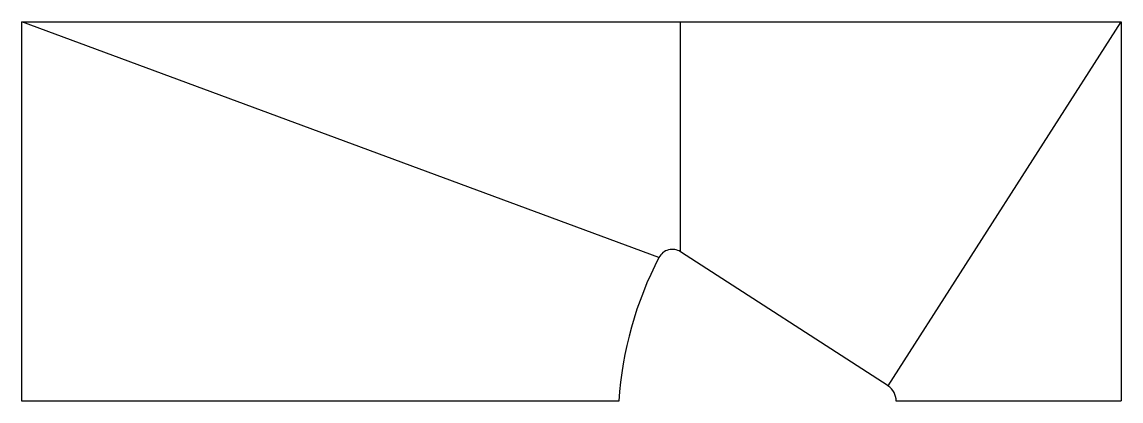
# Model space of a CAD drawing. Header units: inches. Extents: x 0 to 560, y 0 to 193.
import ezdxf

# ---------------------------------------------------------------- set-up
doc = ezdxf.new("R2010")
doc.units = ezdxf.units.IN
doc.header["$MEASUREMENT"] = 0

msp = doc.modelspace()

# ---------------------------------------------------------------- linework, layer by layer
at = {"color": 7, "linetype": 'Continuous'}
for p, q in [((0, 0), (0, 193.09)), ((324.53, 73.11), (0, 193.09)), ((0, 193.09), (335.54, 193.09)), ((335.54, 76.02), (335.54, 193.09)), ((335.54, 193.09), (559.95, 193.09)), ((441.23, 7.69), (559.95, 193.09)), ((559.95, 193.09), (559.95, 0.07)), ((441.23, 7.69), (335.54, 76.02)), ((304.08, 0), (0, 0)), ((445.41, 0.01), (559.95, 0.07))]:
    msp.add_line(p, q, dxfattribs=at)
for centre, radius, start, end in [((488.48, -12.16), 184.8, 152.5221, 176.2275), ((331.36, 69.56), 7.7, 57.1133, 152.5221), ((436.25, 0), 9.15, 0.0331, 57.1133)]:
    msp.add_arc(centre, radius, start, end, dxfattribs=at)

doc.saveas('drawing.dxf')
